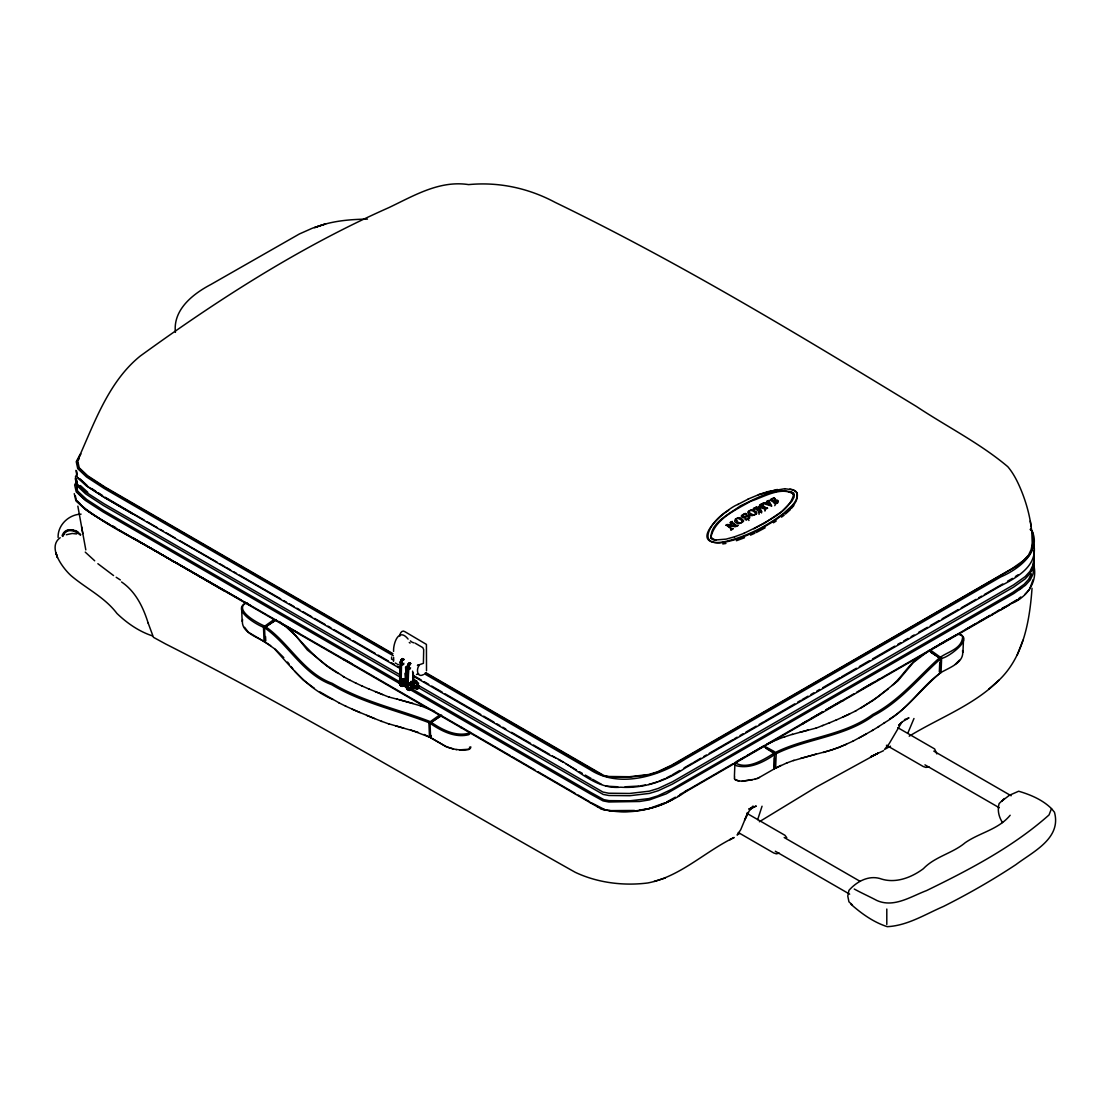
<?xml version="1.0" encoding="UTF-8"?>
<svg xmlns="http://www.w3.org/2000/svg" width="1111" height="1111" viewBox="0 0 1111 1111"><rect width="100%" height="100%" fill="white"/><g stroke="black" fill="none" stroke-linecap="round" stroke-linejoin="round"><path stroke-width="1.5" d="M426.513 670.738L426.43 644.408L405.071 631.784C402.279 629.395 399.529 633.409 399.891 636.117M886.8 909.034L886.8 924.463M774.048 497.95L770.187 499.867L772.77 501.755A2.93 1.764 10 0 0 773.242 501.728A4.763 2.805 9.3 0 0 774.048 501.561L777.367 501.283M731.121 530.128L733.246 528.711M175.413 332.37C172.83 309.65 192.967 293.859 211.021 284.416L299.401 233.963L312.33 228.227L325.745 223.894L314.649 227.602C331.397 220.895 349.576 219.395 367.449 219.103M399.529 683.432L400.196 662.323L401.071 659.948A3.152 1.833 -59.8 0 1 402.404 658.642M400.502 672.002L400.196 684.015L401.724 685.668A3.972 2.319 -59.8 0 0 403.557 685.362L405.793 682.751M400.71 665.558L401.404 660.212A2.708 1.569 -59.6 0 1 402.14 659.392A2.694 1.569 -59.8 0 0 401.89 659.851L401.029 661.295M401.085 685.279L401.557 662.239A2.708 1.555 -60 0 1 402.238 660.726L403.529 659.323A2.708 1.569 -59.6 0 0 402.099 660.642A2.708 1.555 -60 0 0 401.418 662.156L400.654 683.945L401.807 686.237A4.43 2.569 -59.8 0 0 404.598 685.362A4.458 2.625 -60 0 0 406.348 682.987A4.652 2.736 -60 0 1 404.487 685.418L401.571 686.348L400.363 683.945L401.029 662.42L403.112 659.337M405.751 680.765L405.404 673.349M406.432 681.182L405.571 667.058M406.737 681.224L406.001 667.128M405.612 680.682L405.265 673.072M406.32 680.321L406.112 681.932M406.904 681.154L406.279 668.489M405.64 679.71L405.418 681.404M405.821 679.599L405.571 681.585M407.168 674.405L406.945 688.667A4.18 2.403 -60.3 0 0 410.362 688.556L412.709 684.001L412.348 685.529M407.293 671.183L407.82 664.642L409.487 662.767M412.917 686.834C410.667 692.986 403.932 687.709 407.168 682.446M407.723 671.28L407.834 665.864M407.709 687.987L408.57 666.253M734.927 526.767L735.565 525.253L731.191 522.101L730.33 524.489M412.528 684.57L412.556 683.737M412.695 684.501L412.736 683.626M413.917 684.084L413.653 685.973L413.32 672.53M731.191 522.101L731.094 524.003M734.399 776.645L734.885 764.562M774.381 757.91L773.95 767.395M758.73 777.783L774.492 768.756L774.409 752.994L763.493 746.134L747.078 755.605M787.227 762.729L774.881 768.493L775.617 768.145L776.2 753.675L773.936 751.328L763.868 745.87M939.767 662.42L939.323 671.905M884.023 722.983C906.215 710.373 920.797 689.084 940.003 673.252L940.586 658.781L928.963 650.629L913.339 662.531L897.799 680.987L877.384 697.166L861.108 707.943M929.254 650.352L931.698 650.99L941.628 658.129L941.045 672.599L940.253 672.974C948.058 667.975 964.751 663.114 962.543 650.588M962.959 652.407L963.445 640.325M431.068 735.51L431.151 736.343M753.772 508.852L754.577 508.005L759.535 512.032M754.577 508.005L754.341 509.963M761.521 512.976C762.993 509.477 758.049 512.282 759.049 514.365M1032.036 588.288C1029.661 620.771 1023.662 656.573 999.067 680.099C973.694 705.443 939.309 717.775 909.215 736.19M760.868 504.95L766.257 508.421L765.41 508.241L765.173 509.81M760.091 505.366L760.896 504.533M771.714 506.074L763.021 503.408L762.215 505.658M768.645 502.38L768.048 500.797L766.951 503.186M401.488 662.92L402.585 660.281A2.694 1.569 -59.8 0 1 403.807 659.406M400.738 661.739L400.043 683.932M400.196 662.489L400.474 661.198M408.473 667.1L409.584 664.295M408.654 667.017L409.445 664.822A2.916 1.68 -60.3 0 1 410.667 663.614M401.321 663.003L402.182 660.628A2.916 1.694 -59.8 0 1 403.987 659.309M407.904 666.461L407.973 665.947A2.708 1.555 -60 0 1 409.376 663.6M746.286 520.115L744.967 519.17M764.951 511.102L765.16 509.157L767.659 508.213M58.105 537.446C57.647 524.989 68.993 514.365 81.089 514.143M393.669 657.518L393.516 661.351M762.785 505.366L763.021 503.408M766.465 502.839L766.729 501.255L769.006 500.7M939.906 658.962L939.892 658.059L931.101 652.532M774.756 505.672L775.825 503.519M391.6 657.032L391.572 659.101L393.572 659.99M762.049 806.211L757.674 819.64M405.862 681.474L406.07 680.501M1031.966 570.998L1032.577 568.221M1033.119 579.595L1029.466 589.441L1024.8 594.552M413.236 686.001L412.625 671.1M413.084 685.918L413.278 685.098M413.514 686.084L413.153 672.822M768.937 502.839L766.396 503.547M405.348 681.612L405.321 678.96L402.918 678.654M406.626 682.043C405.571 681.793 406.515 677.099 403.46 679.002A3.708 2.194 -60.3 0 0 401.821 680.626C400.196 682.14 400.64 686.681 403.543 685.029A3.694 2.194 -60.3 0 0 405.182 683.39L405.584 682.696M407.556 665.239L406.584 688.376L407.195 689.57L409.042 689.862A4.625 2.625 -59.8 0 0 411.292 688.223L411.903 687.376M913.978 718.498L907.77 733.26M407.029 682.307L405.348 682.015A20.442 11.804 0 0 1 404.598 681.71A10.055 5.805 0 0 1 404.154 681.515L403.793 681.321A4.583 2.653 0 0 1 403.251 680.946L402.862 680.543A2.166 1.25 0 0 1 402.807 679.821L404.085 678.793L405.557 680.987A19.123 11.041 0 0 0 406.223 681.251L406.418 681.307A1.444 0.833 0 0 0 407.015 681.39L404.835 680.626A5.097 2.944 0 0 1 404.473 680.349L405.209 679.446L404.14 681.293L404.918 682.043M79.395 456.302C95.088 421.013 109.35 381.004 140.18 356.103C218.478 299.345 300.276 246.809 388.933 207.59C414.153 195.578 439.581 180.149 468.62 184.607C498.7 181.732 528.405 188.078 555.139 202.369C679.751 262.682 798.323 334.55 916.464 406.487C946.78 426.638 979.874 443.15 1007.788 466.689C1013.399 473.272 1017.287 481.049 1020.648 488.965C1026.078 501.894 1029.883 515.532 1031.494 529.475M1017.273 654.837L1022.953 640.242M1004.316 798.517L1001.594 801.239L1009.455 795.254L1018.676 791.226C1030.452 794.671 1042.687 799.851 1051.478 808.6L1049.048 814.932C1012.996 846.971 969.625 869.607 926.518 890.605C910.909 896.466 893.869 908.118 876.871 900.493C869.399 896.521 861.664 893.105 854.248 889.022M745.287 818.571L747.939 812.433L740.731 829.695L737.107 835.028L739.718 833.347M242.573 619.549C240.351 631.728 256.391 636.742 264.071 641.561L264.849 641.936L248.392 632.242L244.559 627.312M407.876 685.056L407.459 688.848L409.431 690.362A4.43 2.541 -60.3 0 0 411.584 689.362L413.32 686.987L409.501 690.139L407.876 687.737M410.473 684.793L410.834 686.265A20.442 11.804 0 0 0 411.362 686.695A10.055 5.805 0 0 0 411.709 686.945L412.042 687.167A4.583 2.653 0 0 0 412.709 687.473L412.806 687.528M744.523 820.265L749.689 810.058L753.161 806.114L749.883 809.641M402.543 658.559A3.375 2 -60.3 0 0 401.127 659.948L399.71 683.182L400.321 685.056L402.015 685.348M734.732 777.033L734.357 777.853A4.666 2.819 2.3 0 0 735.829 780.228L741.967 781.311L755.147 779.13M735.315 762.549L734.94 763.368A4.68 2.819 2.3 0 0 736.412 765.743C750.133 769.27 764.132 761.854 775.075 754.286M1031.355 573.79L1028.689 579.317L1024.078 584.344L1012.718 592.427L671.613 789.352L657.629 795.92L648.907 798.587L629.673 800.823L609.036 800.628L603.898 799.656L591.33 792.726L104.253 510.866L86.38 499.256L77.673 491.118L76.201 484.535M1029.355 579.623L1031.355 575.47M424.152 734.482L430.221 737.454L429.499 737.121L428.902 722.636L438.914 715.526M453.316 749.078L445.664 746.411L430.624 737.718L430.04 723.247L441.623 715.095M409.931 683.737L409.292 684.793M430.485 722.733L440.72 716.178M409.653 683.682L408.945 685.112M411.153 681.293L410.695 682.335A4 2.305 60 0 0 410.626 682.654A2.541 1.472 60 0 0 410.626 683.279L410.695 683.654A4 2.305 60 0 1 410.626 683.279L410.598 682.973A20.887 12.054 60 0 0 410.681 682.543L411.126 681.543M80.186 454.316L76.242 461.662L77.742 468.648L86.505 476.938L104.198 488.451L393.336 655.768M80.922 453.913L77.062 461.107L78.506 467.884L87.144 476.05L104.781 487.535L392.405 653.976M79.312 458.357L77.784 461.176L79.2 467.773L87.741 475.814L105.323 487.257L392.933 653.671M412.764 686.751L410.542 689.375A3.972 2.264 -60.1 0 1 408.737 689.695M412.181 686.431L408.542 689.389L406.987 687.265M77.09 473.786L75.451 476.786L77.117 483.965L86.172 492.298L104.031 503.769L400.752 675.196M402.724 685.029L405.084 682.279L402.724 685.223M413.181 686.945L412.167 688.542M401.279 680.279C399.654 681.793 400.099 686.348 403.015 684.682A3.708 2.18 -60.2 0 0 404.654 683.057L405.112 682.321M405.487 682.432L402.085 685.834M406.209 682.946L404.543 685.195A4.18 2.43 -59.7 0 1 402.488 686.126A4.222 2.458 -60.1 0 1 401.085 685.279A3.986 2.305 -59.8 0 0 405.265 682.404M405.932 682.834L403.029 685.751A4 2.333 -60.1 0 1 401.071 685.043L400.682 683.612M76.284 482.007L74.659 484.91L76.215 491.867L85.13 500.269L103.129 511.949L590.247 793.837L603.051 800.892L608.842 801.989L639.617 801.489L649.477 799.892L666.225 793.851L1013.815 593.524L1025.37 585.316L1030.105 580.15L1032.855 574.456L1034.091 568.776L1033.744 556.68M264.071 641.561L263.488 627.09L273.417 619.952M283.819 657.656L275.486 649.421L265.14 642.214L264.543 627.729L276.153 619.591M410.473 688.487C412.237 687.292 413.986 682.085 410.501 682.432M412.167 687.39C415.625 672.599 400.474 695.486 412.167 687.39L417.042 689.32L418.569 688.431M404.654 683.057L405.057 682.348M407.306 666.614A3.305 1.903 -60 0 1 407.862 664.684L408.223 664.072M400.863 660.573L401.168 660.045A2.916 1.694 -59.7 0 1 401.96 659.156M407.945 664.697L408.265 664.17A3.305 1.903 -60 0 1 409.612 662.739M403.876 663.267L402.001 664.656L400.988 663.003A3.305 1.903 -60 0 1 401.585 661.059L401.946 660.448A3.375 1.944 -59.7 0 1 402.862 659.434M410.126 684.043L408.584 685.306M412.667 680.418L414.389 679.376L416.236 681.474L415.222 682.057L412.695 680.029M411.57 687.084L409.348 689.001L407.39 687.931L408.181 667.1L409.098 664.559A3.375 1.889 -59.7 0 1 410.514 663.156M959.446 660.226L955.293 664.295M791.587 508.213L793.809 505.588M745.495 518.851L747.397 519.045A2.986 1.958 5 0 0 748.036 518.809C751.328 517.212 746.273 515.823 745.009 517.573A3.639 2.43 5.5 0 1 744.495 517.74A2.43 1.611 5.1 0 1 743.759 517.782L743.537 517.754A1.875 1.236 5.2 0 1 742.912 517.601L741.537 516.615A1.93 1.278 5 0 1 741.384 516.254A2.041 1.347 4.8 0 1 741.454 515.698L745.3 513.421L746.731 514.518M409.39 663.934L408.126 667.669L410.417 668.864M410.584 667.85L409.056 668.766L408.709 666.336A3.125 1.805 -60 0 1 410.653 663.448M774.242 502.88L776.797 502.977L777.742 501.533M756.258 514.087L752.175 515.629A3.43 2.222 6.2 0 1 750.842 515.379L749.578 514.81M1002.261 800.573L999.136 803.545C997.192 809.961 998.817 817.113 1002.539 822.584M419.361 665.197C416.028 668.586 416.931 678.46 423.638 674.516M411.153 683.973L410.806 683.39A2.694 1.555 0 0 0 410.556 684.32L412.014 685.779A4.194 2.416 0 0 0 412.667 686.126L414.209 686.445A2.194 1.264 0 0 0 415.347 686.223L416.417 685.918L414.653 686.654A2.166 1.25 0 0 1 413.375 686.626L412.709 686.404A4.583 2.653 0 0 1 412.042 686.084L411.709 685.876A10.055 5.805 0 0 1 411.362 685.626A20.442 11.804 0 0 1 410.834 685.181L411.153 682.89L412.362 683.584L411.917 684.223A1.444 0.833 0 0 0 412.056 684.57L412.167 684.682A19.123 11.041 0 0 0 412.625 685.07L413.403 685.57A5.097 2.944 0 0 0 413.723 685.695L416.417 685.918L416.417 686.987L414.653 687.723M785.421 514.06L790.476 509.532M1010.163 815.252C998.414 829.57 979.958 832.514 965.237 842.68C952.571 853.387 934.976 856.525 923.38 868.705C911.825 877.315 896.299 883.523 881.717 879.107C869.427 874.551 857.012 881.245 848.943 890.369L847.776 896.091L848.943 901.826L852.443 904.993M988.679 689.181L999.067 680.099M892.105 685.459C902.646 676.405 909.27 663.253 921.255 655.587M888.161 688.987L873.01 700.499L855.164 711.207M1018.551 598.746L1020.801 596.968M1019.579 589.566L1021.828 587.802M728.663 510.421C711.234 519.281 693.083 549.639 727.455 541.015C747.981 535.794 767.201 525.85 784.005 513.032C789.268 507.741 799.045 501.561 796.795 492.909A7.013 4.347 8.8 0 0 792.31 489.632L789.838 489.062M410.39 663.934L408.709 666.85L407.931 688.681M889.619 718.97C909.562 707.124 921.63 686.556 940.003 673.252M403.724 664.489C400.404 666.489 401.224 659.517 404.015 659.642M411.459 689.431L409.209 690.473M781.491 517.143L784.158 515.185M749.869 809.738L753.3 807.253L748.772 809.114L756.313 806.058L751.8 807.794M725.914 525.309L727.066 524.531L735.565 525.253M730.635 529.78L731.705 529.044L726.205 525.1M729.927 522.67L732.26 521.42M758.382 506.797L759.48 506.158L766.257 508.421M275.25 620.646L265.21 627.021M403.612 680.432L403.501 680.821A4.194 2.416 0 0 0 404.085 681.196L405.821 681.918M939.864 657.518C918.033 676.877 899.382 700.624 872.76 714.442C843.846 735.676 806.905 736.982 775.52 752.383M940.586 658.781C918.797 678.196 900.077 701.874 873.454 715.72C844.527 736.954 807.6 738.315 776.2 753.675M753.3 508.505L756.883 507.116M758.771 512.477L759.855 511.824M878.204 726.858L884.842 722.594M759.618 505.019L761.743 503.839M761.979 503.741L765.271 502.616M728.233 526.183L736.065 526.461L738.023 525.614M759.355 821.737L816.154 787.143L878.176 753.133L870.58 756.785M1015.371 576.553L1018.259 574.693M1017.107 599.662L1009.08 604.523M1019.717 598.648L1000.692 609.911M1013.343 602.704C1027.619 596.19 1037.743 581.414 1033.841 565.471M738.204 504.352C727.386 507.741 686.431 542.835 719.789 542.932C740.273 540.252 759.119 530.516 776.339 519.531C784.227 512.726 798.99 505.505 797.254 493.298A7.43 4.611 8.8 0 0 792.351 489.715L784.894 488.757M773.437 522.767L776.158 521.073M872.107 730.566L878.995 726.483M746.939 519.642A20.054 13.776 7.3 0 0 747.536 519.406A8.916 5.611 2.9 0 0 747.828 519.156L748.661 518.74A4.541 2.93 3.9 0 0 749.508 518.101L749.856 516.823A2.416 1.569 6.7 0 0 749.425 516.309C747.467 513.824 743.162 518.601 742.259 515.282A2.083 1.389 5.7 0 1 742.537 514.935L743.453 514.351A2.944 1.93 5.4 0 1 744.189 514.143L744.412 514.087A2.055 1.361 5.8 0 1 745.148 514.087L746.467 514.268M730.913 839.138L729.788 839.694L734.135 837.5C704.902 851.595 680.446 876.593 647.88 882.953C623.493 886.078 597.44 882.814 575.179 872.274C438.914 795.726 305.108 714.637 165.581 643.949L153.443 637.311L148.082 622.854M675.377 797.184L666.614 802.003M672.752 774.534L679.682 770.492M677.668 796.448L680.89 794.559M418.569 683.071L416.75 684.126L412.764 680.543M679.807 794.587L682.737 792.893M684.223 792.032L687.042 790.393M685.279 792.004C661.226 808.78 629.007 816.835 600.648 808.572M415.32 682.654L416.139 682.182L418.569 683.709L417.542 684.307L417.542 688.389L418.569 687.792L418.569 685.07M684.084 767.937L692.486 763.063M693.875 762.257L700.819 758.23M703.596 756.619L706.374 755.022M709.221 753.355L732.732 739.745M734.204 738.898L737.135 737.19M740.065 735.496L742.995 733.802M745.925 732.107L756.202 726.163M759.132 724.455L763.535 721.914M764.993 721.067L794.712 703.874M797.67 702.152L800.642 700.444M684.209 792.032L732.899 763.812M734.371 762.951L765.187 745.106M766.521 744.314L807.53 720.553M810.377 718.9L823.029 711.582M684.737 792.337L803.434 723.567M894.744 646.13L872.552 658.92M897.73 644.408L900.702 642.686M903.687 640.978L908.145 638.408M911.131 636.686L914.103 634.978M802.128 699.583L808.003 696.194M810.933 694.5L813.863 692.806M816.793 691.111L819.724 689.417M822.668 687.723L840.263 677.557M841.721 676.696L856.4 668.239M859.331 666.544L869.607 660.614M841.93 700.652L825.848 709.957L853.734 693.917M856.678 692.222L880.176 678.668M744.203 757.271L736.982 761.438L736.065 763.299C748.245 769.729 764.299 759.299 774.409 752.994M802.364 723.594L822.904 711.72M932.018 648.838L956.543 634.687M842.513 700.985L882.717 677.793M802.892 723.886L843.055 700.666M940.906 656.865C948.405 651.699 960.834 648.866 962.501 638.242C963.529 635.159 960.029 633.548 957.543 634.284M941.628 658.129C945.294 659.379 976.111 638.075 958.432 634.339M958.307 609.522L942.114 618.841M961.265 607.828L976 599.343M978.791 597.732L981.582 596.135M984.36 594.538L1002.733 583.969M918.575 632.395L927.393 627.312M930.338 625.618L939.17 620.535M939.85 644.297L951.572 637.561M965.778 629.395L990.318 615.272L979.291 621.618M991.762 614.452L1000.164 609.62M862.261 688.931L873.524 682.446M877.815 679.974L880.662 678.335M881.648 677.821L974.902 624.146M992.234 614.772L1008.899 605.203M919.422 656.657L992.776 614.452M882.176 678.113L919.964 656.337M872.871 730.191L859.358 737.801M404.085 679.876L402.807 680.89A2.166 1.25 0 0 0 402.862 681.626L403.501 682.168A4.194 2.416 0 0 0 404.085 682.543L407.029 683.39M1004.58 607.078L1001.567 608.814L1007.844 605.231M997.317 611.258L1000.15 609.633M1007.496 581.247L1012.482 578.4M408.681 685.015L407.723 685.265M410.473 684.237L408.584 683.779M866.552 733.829L852.734 741.287M928.893 766.757L925.963 767.437L923.255 766.521L886.439 745.273M779.255 853.151L776.325 853.831L773.617 852.915L738.273 832.514M756.105 507.546L756.619 506.866M736.301 520.531L737.01 520.24M890.508 746.175L884.467 749.494L889.133 743.745L901.715 722.344L898.632 725.455L902.396 721.719L908.992 717.873L904.479 719.609M777.561 502.866L778.339 500.922A3.222 1.903 11 0 0 777.714 500.45A2.597 1.528 10.9 0 0 777.144 500.144L775.936 499.95A4.361 2.625 10.8 0 0 775.159 500.089L772.214 500.589L771.034 499.367A2.291 1.389 11.1 0 1 771.312 499.061L772.228 498.589A2.986 1.805 10.8 0 1 772.937 498.436A2.153 1.278 10.2 0 1 773.409 498.408A1.93 1.153 10.6 0 1 774.145 498.506M761.424 504.644L761.938 503.977M767.215 507.796L766.451 508.213L761.174 504.38M753.911 528.794C768.229 519.906 789.338 512.074 793.754 494.228C781.13 485.882 763.438 497.284 750.744 501.242C735.774 509.935 714.679 519.018 710.846 537.571A5.888 3.93 4.8 0 0 714.345 540.085L726.108 539.127L734.857 536.71M756.355 532.502L765.16 527.794M883.509 750.689L870.607 756.785M737.801 504.477L748.522 498.95M766.562 744.495L777.7 739.301M666.392 777.922L671.516 775.256M672.738 799.323C651.935 811.516 626.396 813.294 603.023 809.738M780.88 765.423L775.617 768.145M66.299 534.738L72.201 533.474L76.645 533.947M416.417 686.987L415.347 687.57A2.194 1.264 0 0 1 413.348 687.723L413.084 687.626M771.52 505.783L768.756 500.422M405.209 680.515L404.473 681.432A5.097 2.944 0 0 0 404.751 681.654L404.918 681.751M855.887 710.859L842.569 717.275M853.442 740.954L838.708 747.606L823.279 752.508M773.756 769.104L774.492 768.756M60.188 537.724C46.912 547.084 62.896 568.415 71.201 575.79C86.311 588.58 104.726 597.26 116.947 613.453C127.001 623.132 138.917 631.395 152.235 635.825M756.98 778.603L759.452 777.45M849.665 713.97L836 720.136M743.981 533.294L764.382 523.295L781.561 511.699L791.935 501.186L794.157 496.936L793.698 492.951C776.103 485.813 756.188 498.742 740.343 505.894C729.566 513.921 710.235 522.628 710.998 538.155L715.845 540.127M750.536 535.141L754.897 533.169M402.876 684.945L400.738 685.834L399.529 683.265M418.805 664.85L417.43 665.42L423.402 663.336L423.694 649.671L422.805 647.63L415.264 643.227M418.597 673.683L416.486 674.488M658.962 781.2L665.114 778.589M665.336 802.67L648.949 808.586L639.339 810.127M748.147 499.061L758.716 494.645L777.339 489.465M846.54 744.273L831.75 750.008L800.628 758.369M829.306 722.914L836.639 719.817M822.529 725.636L829.931 722.608M815.71 728.33L823.14 725.33M734.579 536.78L744.314 533.211M736.426 540.738L744.537 537.724M777.075 739.593L785.005 736.621M776.77 503.214L776.408 503.339A21.331 13.151 11.2 0 1 775.895 503.589M786.616 763.021L794.018 760.313M754.633 779.394L757.591 778.311M758.369 494.742L768.132 491.548L785.033 488.687M784.435 736.899L792.56 734.246M665.364 877.996L654.032 881.467M793.462 760.577L816.099 754.133M648.685 784.505L657.434 781.852M792.046 734.496L808.197 730.038M799.837 732.316L816.252 728.066M245.267 603.384C231.38 610.578 259.418 626.271 263.488 627.09M409.098 685.015L407.459 685.154L403.765 681.015M752.216 779.88L742.065 781.102M738.273 517.754L735.357 519.115L734.663 521.198A3.986 2.694 4.4 0 0 735.246 522.087L737.162 523.364A3.597 2.43 3.9 0 0 738.926 523.712L743.384 521.434A3.68 2.458 4.1 0 0 743.509 520.531L740.509 517.92A3.416 2.278 4.8 0 0 739.176 517.698A3.639 2.472 4.8 0 0 738.273 517.74M402.196 685.237L401.043 685.251M640.686 785.783L645.491 785.019M722.789 543.946L725.914 543.46M634.506 810.475L609.022 810.627M639.089 786.046L625.09 786.796M750.3 808.377L752.453 808.252M414.209 687.792L413.445 687.737M617.841 786.782L605.939 786.144M414.889 688.167L412.764 688.167M459.579 749.869L469.3 749.189A4.68 2.819 -2.3 0 0 470.758 746.8M770.27 504.963L769.034 502.38M456.135 749.439L463.148 750.272L468.62 749.564A3.625 2.18 -2.3 0 0 469.759 747.717L469.481 747.092M406.598 683.362L405.348 683.098A20.442 11.804 0 0 1 404.598 682.793A10.055 5.805 0 0 1 404.154 682.598L403.793 682.39A4.583 2.653 0 0 1 403.251 682.015L402.932 681.279A2.194 1.264 0 0 1 403.321 680.626L402.932 679.932A2.194 1.264 0 0 1 403.321 679.279L404.946 679.307M738.773 781.227L735.413 779.422M456.468 749.661L447.525 747.272M414.014 642.811L412.778 642.491A6.138 3.944 66.5 0 1 411.181 641.575L410.403 640.866M788.81 491.59L791.754 492.298L793.712 495.173M388.864 697.028L397.377 699.25M396.919 699L420.68 705.86M398.96 699.652L413.07 703.457M403.696 728.149L388.447 723.719M395.794 725.9L418.139 732.316M413.945 688.251L412.695 687.084M606.037 810.294L591.26 802.697M410.528 729.899L429.638 737.176M761.535 511.143L759.327 507.227L765.16 509.157M381.365 721.22L388.989 723.983M764.368 502.7L766.479 503.464M770.687 505.005L767.076 503.797M420.111 705.582L434.429 711.304M412.945 687.584L412.709 687.473A4.194 2.416 0 0 1 412.014 687.126L410.556 685.668A2.694 1.555 0 0 1 410.639 684.959M412.875 680.265L417.042 683.959L417.042 689.32L416.75 684.126M389.405 697.291L375.185 691.57M381.962 721.511L366.644 715.345M382.601 694.597L368.477 688.778M374.601 718.595L352.284 709.249M361.88 685.918L369.13 689.098M360.047 712.637L345.368 706.04M398.432 664.67L397.363 664.184M412.362 683.584C410.528 684.168 414.236 686.848 415.292 685.265L415.292 686.348M355.464 682.932L362.547 686.237M430.624 737.718L431.36 738.065M265.779 640.866L265.543 636.561M265.14 642.214L270.709 645.672M429.568 721.345C397.183 708.901 362.505 701.541 332.342 683.404C303.081 672.558 289.596 643.297 265.265 626.465M428.902 722.636C396.502 710.235 361.825 702.805 331.661 684.682C302.4 673.835 288.846 644.63 264.543 627.729M349.229 679.821L356.159 683.265M338.661 702.68L346.063 706.36M774.964 498.825L774.631 498.672A2.389 1.417 10.6 0 0 774.131 498.52M597.496 806.864L601.162 808.877M601.523 784.352L592.607 779.311M343.243 676.543L349.951 680.168M339.383 703.027L319.676 691.778M178.913 564.388L118.349 529.655M180.413 565.249L241.059 600.023M243.962 601.69L251.239 605.87M266.182 614.452L174.691 561.833M267.251 615.091L299.067 633.367M282.958 624.729L103.545 521.142L85.519 509.505L76.576 501.186L75.326 495.714M590.205 802.67L598.024 807.169M897.813 727.677L934.629 748.925L936.837 753.911M933.823 751.119L1011.149 795.768M924.949 764.84L999.303 807.766M746.703 813.224L784.991 835.319L786.769 837.694M784.185 837.513L860.025 881.301M408.098 639.075C398.307 626.729 393.072 644.422 393.6 651.393M775.311 851.234L849.665 894.161M226.213 567.457L230.63 569.999M233.574 571.693L236.518 573.387M239.462 575.081L280.68 598.843M283.638 600.551L286.582 602.245M289.54 603.953L293.971 606.509M296.929 608.217L299.887 609.911M302.845 611.619L311.705 616.73M314.663 618.438L325.009 624.41M327.953 626.104L330.911 627.812M333.869 629.52L350.118 638.894M179.676 540.599L217.201 562.249M220.2 563.985L224.7 566.582M284.958 625.285L351.951 663.85M133.001 537.766L224.853 591.302M282.416 624.424L343.632 659.684M264.196 625.826C260.641 624.535 233.685 610.967 245.448 603.162A3.361 2.028 -2.3 0 1 247.586 603.245M430.707 721.956C441.317 729.26 454.635 736.51 467.981 733.441A3.625 2.18 -2.3 0 0 469.106 731.607M430.04 723.247C440.984 730.816 454.982 738.232 468.703 734.704A4.666 2.819 -2.3 0 0 470.175 732.33M431.901 738.384L446.386 746.745M425.735 672.641L603.815 775.478L608.953 776.478L629.465 776.728L648.643 774.506L657.379 771.853L671.447 765.257L1012.385 568.415L1023.828 560.277L1028.439 555.236L1031.091 549.709L1032.272 544.168L1031.827 532.336M425.207 672.947L603.398 775.825L608.856 776.908L629.52 777.158L648.921 774.909L657.768 772.201L671.961 765.562L1018.745 564.985L1029.133 555.389L1031.827 549.792L1033.216 539.099L1032.563 532.266L1030.73 529.114M424.652 673.891L590.135 769.742C618.966 788.393 658.295 776.672 685.084 759.188L1000.761 576.928C1018.815 569.11 1042.715 551.32 1031.369 529.489M353.062 640.603L375.212 653.393M378.157 655.101L388.489 661.073M391.447 662.767L394.391 664.475M397.349 666.183L400.293 667.892M413.723 675.655L421.208 679.988M424.208 681.723L428.707 684.334M431.707 686.07L442.192 692.139M445.192 693.875L480.771 714.484M483.702 716.178L493.978 722.136M496.923 723.844L499.853 725.539M502.797 727.247L505.727 728.941M511.602 732.343L530.586 743.356M533.502 745.05L549.556 754.355M579.386 771.659L582.331 773.367M585.275 775.075L591.163 778.478M133.751 514.004L144.111 520.004M147.069 521.712L157.429 527.711M160.387 529.433L163.345 531.141M166.303 532.863L175.177 538.002M400.696 668.85L104.087 497.311L86.311 485.799L77.423 477.466L75.854 470.384M412.639 675.766L549.945 755.313C573.79 764.326 593.177 789.935 620.674 787.199C643.824 788.699 666.183 780.936 685.154 768.034L1000.844 585.761C1016.829 577.637 1038.174 565.721 1033.785 544.376M417.18 684.709L602.87 792.032L608.717 793.226L629.59 793.462L649.241 791.185L658.24 788.449L672.558 781.755L1013.593 584.858L1025.217 576.581L1029.953 571.387L1032.675 565.693L1033.883 560.041L1033.799 550.75M400.807 677.446L103.351 505.449L85.464 493.742L76.715 485.396L75.256 478.535M417.264 686.973L603.148 794.421L608.87 795.49L629.784 795.712L649.407 793.421L658.323 790.685L672.516 784.033L1013.676 587.066L1025.203 578.873L1029.911 573.734L1032.661 568.054L1033.897 562.402L1033.841 553.056M344.16 659.392L374.018 676.613M375.185 677.321L462.509 727.886M343.091 659.379L461.204 727.747M173.622 561.819C141.486 540.946 104.517 526.489 75.867 500.686L74.256 493.645M575.47 794.129L590.746 802.989M332.994 699.513C308.205 689.056 292.054 668.142 274.611 648.977M552.514 756.077L555.5 757.813M558.5 759.549L562.985 762.146M565.971 763.882L576.442 769.965M461.732 727.441L510.185 755.577M511.671 756.452L535.044 770.034M537.96 771.728L575.054 793.282M578.012 795.004L589.788 801.836M460.648 727.427L576.012 794.448M774.506 753.55L765.576 748.092M112.753 525.934L115.655 527.628M105.184 497.256L132.334 513.157M104.642 497.534L133.223 514.296M109.683 524.586C98.448 517.434 85.505 511.963 77.27 501.075L79.798 503.408M760.66 510.838L758.646 506.616M410.112 643.047L409.265 642.519M408.834 690.264L407.737 687.653M344.007 676.905L326.898 665.711L307.316 649.949L296.054 635.936L283.027 624.132M395.322 663.003L396.335 663.614M279.18 621.521L281.694 623.118M91.588 488.465L95.671 491.104M98.393 492.853L102.462 495.492M103.281 496.659L86.922 486.062L78.131 477.841M116.183 577.262L120.335 579.956M113.572 575.567L97.865 563.694M338.341 673.46C318.01 662.045 303.789 643.991 287.902 627.646M314.371 688.306L303.303 680.126L294.512 671.044M712.887 539.543L710.887 536.571M727.719 525.781L731.996 528.864L732.968 528.489M737.746 525.378L736.774 525.739L731.76 522.142M774.048 497.853L775.214 498.7M774.061 502.936L775.117 503.7M755.855 507.283L761.216 511.171M412.764 686.251L412.625 686.14A19.123 11.041 0 0 1 412.167 685.765M121.557 581.97C135.875 591.677 143.388 607.745 148.194 623.174M85.241 552.111L94.699 560.805M80.395 485.549L87.783 492.284M80.061 478.883L87.519 485.826M78.909 493.951L83.88 498.603M76.978 491.229L85.783 499.506M850.97 904.271C861.622 913.686 873.649 922.324 887.3 926.671C907.52 925.657 925.269 914.27 943.461 906.451C968.375 893.897 992.623 880.023 1015.898 864.636C1032.897 851.748 1061.685 838.486 1054.464 812.238L1051.478 808.6M417.208 681.626L416.403 680.71M405.612 682.807L407.057 684.654M1030.119 529.364L1031.23 530.614M287.541 662.045L289.304 664.281M401.265 685.404L400.821 683.696M291.082 666.531L292.79 668.794M406.584 682.973L407.251 683.918M411.153 685.209L411.487 686.056L411.126 685.293M399.585 684.098L399.807 684.765A4.472 2.597 -60.1 0 0 401.293 685.668M407.779 688.403L408.126 689.306A3.972 2.278 -60.2 0 0 409.945 689.056M85.811 549.917L81.603 526.836M76.395 478.91L77.353 483.035M76.59 470.953L77.215 473.717M76.576 487.84L77.298 491.131M77.853 506.144L82.825 533.613M1031.147 526.836L1030.272 521.059M412.861 672.835L413.445 684.404M412.695 677.002L413.028 683.612M241.67 609.286L242.156 621.368M777.2 502.964A7.819 4.388 6.9 0 1 776.7 503.158M777.631 502.922A14.485 8.805 11.1 0 1 777.339 503.061M756.258 514.087A3.888 2.5 6.8 0 0 756.633 513.546A3.666 2.347 7.4 0 0 756.744 512.671A3.652 2.347 6.9 0 0 756.341 511.796L752.425 509.824A3.68 2.375 7.1 0 0 751.078 509.907L748.134 511.615A3.68 2.389 6.7 0 0 747.828 512.477L748.495 513.962A5.93 3.861 6.3 0 0 749.606 514.782M749.036 520.281A7.152 4.569 3.4 0 1 748.745 520.476M409.39 664.822A2.708 1.555 -60.4 0 1 410.528 663.698M408.279 684.348A3.694 2.083 -59.8 0 1 408.765 683.709M409.306 683.154A3.694 2.083 -59.8 0 1 409.903 682.71M411.653 687.209A4.458 2.528 -60 0 1 407.168 689.348A4.305 2.472 -59.8 0 1 406.529 687.348M408.265 664.17A2.916 1.68 -60.2 0 1 409.487 662.961M62.077 535.794A22.248 12.846 60 0 1 80.728 534.502M63.327 535.683A21.664 12.513 60 0 1 64.632 533.058M65.493 532.002A21.664 12.513 60 0 1 73.159 530.003M74.701 530.419A21.664 12.513 60 0 1 77.895 531.877M62.647 536.432A21.317 12.304 60 0 1 80.506 535.196M735.676 519.406L737.01 521.476A10.832 7.305 4 0 0 738.121 522.253L740.134 523.031A1.916 1.292 4.1 0 0 741.023 523.003L742.329 522.198A1.944 1.305 3.6 0 0 742.426 521.587L741.676 520.448A9.582 6.416 4.5 0 0 740.69 519.67L738.287 518.434A2.139 1.458 4.6 0 0 737.357 518.337L736.065 518.865A1.986 1.347 4.3 0 0 735.676 519.406M748.939 511.379L749.939 513.143L753.383 514.99A1.93 1.25 6.5 0 0 754.272 515.004C758.369 513.421 750.619 508.324 748.939 511.379M57.397 557.43L56.105 553.25L57.397 557.43"/></g></svg>
